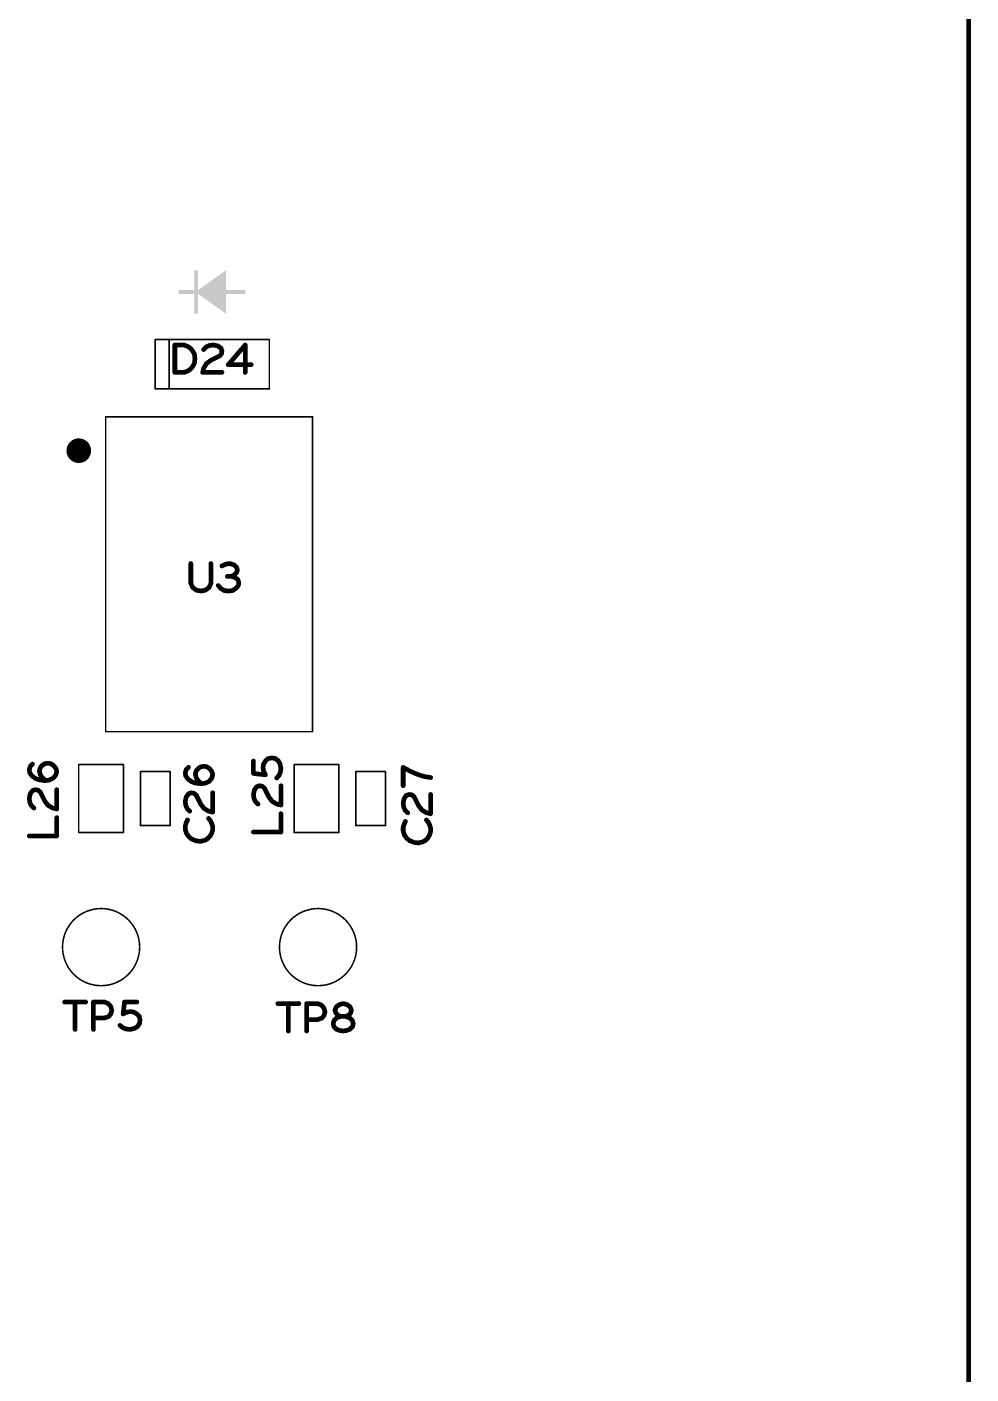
# Model space of a CAD drawing. Extents: x -1.14 to 4.53, y -2.04 to 6.
# Drawn here: x 3.326 to 4.531, y 2.063 to 3.781 of the extents above; entities that cross this region are included whole.
import ezdxf

# ---------------------------------------------------------------- set-up
doc = ezdxf.new("R2010")
doc.units = 0
doc.layers.get('0').update_dxf_attribs({"linetype": 'CONTINUOUS'})
doc.layers.add('ASPR', color=6, linetype='CONTINUOUS')
doc.layers.add('ASSE', color=1, linetype='CONTINUOUS')

# ---------------------------------------------------------------- blocks, each defined once
blk = doc.blocks.new('ROUND_64')
at = {"const_width": 0.000984}
blk.add_lwpolyline([(-0.0005, 0, 1), (0.0005, 0, 1)], format="xyb", close=True, dxfattribs=at)
blk = doc.blocks.new('ROUND_1')
at = {"const_width": 0.003}
blk.add_lwpolyline([(-0.0015, 0, 1), (0.0015, 0, 1)], format="xyb", close=True, dxfattribs=at)

msp = doc.modelspace()

# ---------------------------------------------------------------- linework, layer by layer
at = {"layer": 'ASPR', "const_width": 0.006}
msp.add_lwpolyline([(4.5276, -0.3642), (4.5276, 5.9941)], dxfattribs=at)
at = {"layer": 'ASSE'}
for points, const_width in [([(4.5276, 5.9941), (4.5276, -0.3642)], 0.006), ([(3.4898, 3.3825), (3.6354, 3.3825)], 0.00197), ([(3.4898, 3.3195), (3.4898, 3.3825)], 0.00197), ([(3.5075, 3.3825), (3.5075, 3.3195)], 0.00197), ([(3.5148, 3.3405), (3.5148, 3.3755)], 0.006), ([(3.5148, 3.3755), (3.5264, 3.3755)], 0.006), ([(3.5264, 3.3755), (3.5311, 3.3737)], 0.006), ([(3.5311, 3.3737), (3.5346, 3.3714)], 0.006), ([(3.5346, 3.3714), (3.5375, 3.3679)], 0.006), ([(3.5375, 3.3679), (3.5398, 3.3638)], 0.006), ([(3.5515, 3.3697), (3.555, 3.3732)], 0.006), ([(3.555, 3.3732), (3.5591, 3.3749)], 0.006), ([(3.5591, 3.3749), (3.5638, 3.3755)], 0.006), ([(3.5638, 3.3755), (3.5696, 3.3743)], 0.006), ([(3.5696, 3.3743), (3.5737, 3.3714)], 0.006), ([(3.5737, 3.3714), (3.5748, 3.3679)], 0.006), ([(3.5748, 3.3679), (3.5743, 3.3644)], 0.006), ([(3.6046, 3.3755), (3.583, 3.3504)], 0.006), ([(3.6046, 3.3405), (3.6046, 3.3755)], 0.006), ([(3.6354, 3.3825), (3.6354, 3.3195)], 0.00197), ([(3.5375, 3.3481), (3.5346, 3.3446)], 0.006), ([(3.5398, 3.3522), (3.5375, 3.3481)], 0.006), ([(3.5398, 3.3638), (3.5404, 3.358)], 0.006), ([(3.5404, 3.358), (3.5398, 3.3522)], 0.006), ([(3.555, 3.3516), (3.5515, 3.3457)], 0.006), ([(3.5603, 3.3557), (3.555, 3.3516)], 0.006), ([(3.5719, 3.3615), (3.5603, 3.3557)], 0.006), ([(3.5743, 3.3644), (3.5719, 3.3615)], 0.006), ([(3.583, 3.3504), (3.6122, 3.3504)], 0.006), ([(3.5264, 3.3405), (3.5148, 3.3405)], 0.006), ([(3.5311, 3.3422), (3.5264, 3.3405)], 0.006), ([(3.5346, 3.3446), (3.5311, 3.3422)], 0.006), ([(3.5515, 3.3457), (3.5503, 3.3405)], 0.006), ([(3.5503, 3.3405), (3.5748, 3.3405)], 0.006), ([(3.6354, 3.3195), (3.4898, 3.3195)], 0.00197), ([(3.4266, 2.8823), (3.4266, 3.2839)], 0.00197), ([(3.4266, 3.2839), (3.6904, 3.2839)], 0.00197), ([(3.6904, 3.2839), (3.6904, 2.8823)], 0.00197), ([(3.5352, 3.0967), (3.5352, 3.0716)], 0.006), ([(3.5608, 3.0716), (3.5608, 3.0967)], 0.006), ([(3.5801, 3.0961), (3.5748, 3.0937)], 0.006), ([(3.5853, 3.0967), (3.5801, 3.0961)], 0.006), ([(3.5906, 3.0949), (3.5853, 3.0967)], 0.006), ([(3.5935, 3.092), (3.5906, 3.0949)], 0.006), ([(3.5947, 3.0885), (3.5935, 3.092)], 0.006), ([(3.5871, 3.0803), (3.5818, 3.0803)], 0.006), ([(3.5871, 3.0803), (3.5906, 3.0821)], 0.006), ([(3.5912, 3.0792), (3.5871, 3.0803)], 0.006), ([(3.5906, 3.0821), (3.5935, 3.085)], 0.006), ([(3.5952, 3.0762), (3.5912, 3.0792)], 0.006), ([(3.5935, 3.085), (3.5947, 3.0885)], 0.006), ([(3.5964, 3.0722), (3.5952, 3.0762)], 0.006), ([(3.5352, 3.0716), (3.5375, 3.0663)], 0.006), ([(3.5375, 3.0663), (3.5422, 3.0628)], 0.006), ([(3.5422, 3.0628), (3.548, 3.0617)], 0.006), ([(3.548, 3.0617), (3.5538, 3.0628)], 0.006), ([(3.5538, 3.0628), (3.5585, 3.0663)], 0.006), ([(3.5585, 3.0663), (3.5608, 3.0716)], 0.006), ([(3.5702, 3.0687), (3.5737, 3.0646)], 0.006), ([(3.5737, 3.0646), (3.5783, 3.0622)], 0.006), ([(3.5783, 3.0622), (3.5836, 3.0617)], 0.006), ([(3.5836, 3.0617), (3.5882, 3.0622)], 0.006), ([(3.5882, 3.0622), (3.5929, 3.0652)], 0.006), ([(3.5929, 3.0652), (3.5958, 3.0687)], 0.006), ([(3.5958, 3.0687), (3.5964, 3.0722)], 0.006), ([(3.6904, 2.8823), (3.4266, 2.8823)], 0.00197), ([(3.3291, 2.8339), (3.3303, 2.838)], 0.006), ([(3.3297, 2.8298), (3.3291, 2.8339)], 0.006), ([(3.3303, 2.838), (3.3332, 2.8409)], 0.006), ([(3.3419, 2.8322), (3.3431, 2.8363)], 0.006), ([(3.3431, 2.8275), (3.3419, 2.8322)], 0.006), ([(3.3431, 2.8363), (3.3454, 2.8392)], 0.006), ([(3.3454, 2.8392), (3.3489, 2.8415)], 0.006), ([(3.3489, 2.8415), (3.353, 2.8421)], 0.006), ([(3.353, 2.8421), (3.3565, 2.8415)], 0.006), ([(3.3565, 2.8415), (3.36, 2.8392)], 0.006), ([(3.36, 2.8392), (3.3629, 2.8357)], 0.006), ([(3.3629, 2.8357), (3.3641, 2.8316)], 0.006), ([(3.3921, 2.8403), (3.3921, 2.7537)], 0.00197), ([(3.4492, 2.8403), (3.3921, 2.8403)], 0.00197), ([(3.4492, 2.7537), (3.4492, 2.8403)], 0.00197), ([(3.5281, 2.8299), (3.5293, 2.834)], 0.006), ([(3.5293, 2.834), (3.5322, 2.8369)], 0.006), ([(3.5409, 2.8282), (3.5421, 2.8323)], 0.006), ([(3.5421, 2.8323), (3.5444, 2.8352)], 0.006), ([(3.5444, 2.8352), (3.5479, 2.8375)], 0.006), ([(3.5479, 2.8375), (3.552, 2.8381)], 0.006), ([(3.552, 2.8381), (3.5555, 2.8375)], 0.006), ([(3.5555, 2.8375), (3.559, 2.8352)], 0.006), ([(3.559, 2.8352), (3.5619, 2.8317)], 0.006), ([(3.6151, 2.829), (3.6151, 2.8448)], 0.006), ([(3.6279, 2.8407), (3.6273, 2.8366)], 0.006), ([(3.6273, 2.8366), (3.6279, 2.8325)], 0.006), ([(3.6303, 2.8448), (3.6279, 2.8407)], 0.006), ([(3.6279, 2.8325), (3.6303, 2.8273)], 0.006), ([(3.6332, 2.8477), (3.6303, 2.8448)], 0.006), ([(3.6378, 2.8488), (3.6332, 2.8477)], 0.006), ([(3.6425, 2.8483), (3.6378, 2.8488)], 0.006), ([(3.6466, 2.8453), (3.6425, 2.8483)], 0.006), ([(3.6489, 2.8413), (3.6466, 2.8453)], 0.006), ([(3.6501, 2.836), (3.6489, 2.8413)], 0.006), ([(3.6495, 2.8308), (3.6501, 2.836)], 0.006), ([(3.667, 2.8403), (3.667, 2.7537)], 0.00197), ([(3.724, 2.8403), (3.667, 2.8403)], 0.00197), ([(3.724, 2.7537), (3.724, 2.8403)], 0.00197), ([(3.8148, 2.832), (3.8061, 2.8367)], 0.006), ([(3.8061, 2.8367), (3.8061, 2.8133)], 0.006), ([(3.3326, 2.8258), (3.3297, 2.8298)], 0.006), ([(3.3367, 2.8228), (3.3326, 2.8258)], 0.006), ([(3.3408, 2.8211), (3.3367, 2.8228)], 0.006), ([(3.3483, 2.8199), (3.3408, 2.8211)], 0.006), ([(3.3454, 2.824), (3.3431, 2.8275)], 0.006), ([(3.3495, 2.8199), (3.3454, 2.824)], 0.006), ([(3.3542, 2.8205), (3.3483, 2.8199)], 0.006), ([(3.3594, 2.8228), (3.3542, 2.8205)], 0.006), ([(3.3629, 2.8269), (3.3594, 2.8228)], 0.006), ([(3.3641, 2.8316), (3.3629, 2.8269)], 0.006), ([(3.5087, 2.8314), (3.4709, 2.8314)], 0.00197), ([(3.4709, 2.8314), (3.4709, 2.7625)], 0.00197), ([(3.5087, 2.7625), (3.5087, 2.8314)], 0.00197), ([(3.5287, 2.8258), (3.5281, 2.8299)], 0.006), ([(3.5316, 2.8218), (3.5287, 2.8258)], 0.006), ([(3.5357, 2.8188), (3.5316, 2.8218)], 0.006), ([(3.5398, 2.8171), (3.5357, 2.8188)], 0.006), ([(3.5473, 2.8159), (3.5398, 2.8171)], 0.006), ([(3.5421, 2.8235), (3.5409, 2.8282)], 0.006), ([(3.5444, 2.82), (3.5421, 2.8235)], 0.006), ([(3.5485, 2.8159), (3.5444, 2.82)], 0.006), ([(3.5532, 2.8165), (3.5473, 2.8159)], 0.006), ([(3.5584, 2.8188), (3.5532, 2.8165)], 0.006), ([(3.5619, 2.8229), (3.5584, 2.8188)], 0.006), ([(3.5619, 2.8317), (3.5631, 2.8276)], 0.006), ([(3.5631, 2.8276), (3.5619, 2.8229)], 0.006), ([(3.6303, 2.8273), (3.6151, 2.829)], 0.006), ([(3.6448, 2.8232), (3.6478, 2.8267)], 0.006), ([(3.6478, 2.8267), (3.6495, 2.8308)], 0.006), ([(3.7835, 2.8314), (3.7457, 2.8314)], 0.00197), ([(3.7457, 2.8314), (3.7457, 2.7625)], 0.00197), ([(3.7835, 2.7625), (3.7835, 2.8314)], 0.00197), ([(3.8213, 2.8291), (3.8148, 2.832)], 0.006), ([(3.8271, 2.8268), (3.8213, 2.8291)], 0.006), ([(3.8335, 2.825), (3.8271, 2.8268)], 0.006), ([(3.8411, 2.8238), (3.8335, 2.825)], 0.006), ([(3.3291, 2.7972), (3.3303, 2.803)], 0.006), ([(3.3303, 2.803), (3.3332, 2.8071)], 0.006), ([(3.3332, 2.8071), (3.3367, 2.8083)], 0.006), ([(3.3367, 2.8083), (3.3402, 2.8077)], 0.006), ([(3.3402, 2.8077), (3.3431, 2.8053)], 0.006), ([(3.3431, 2.8053), (3.3489, 2.7937)], 0.006), ([(3.3641, 2.7837), (3.3641, 2.8083)], 0.006), ([(3.5281, 2.7932), (3.5293, 2.799)], 0.006), ([(3.5293, 2.799), (3.5322, 2.8031)], 0.006), ([(3.5322, 2.8031), (3.5357, 2.8043)], 0.006), ([(3.5357, 2.8043), (3.5392, 2.8037)], 0.006), ([(3.5392, 2.8037), (3.5421, 2.8013)], 0.006), ([(3.5421, 2.8013), (3.5479, 2.7897)], 0.006), ([(3.5631, 2.7797), (3.5631, 2.8043)], 0.006), ([(3.6151, 2.8022), (3.6163, 2.808)], 0.006), ([(3.6157, 2.7975), (3.6151, 2.8022)], 0.006), ([(3.6163, 2.808), (3.6192, 2.8121)], 0.006), ([(3.6192, 2.8121), (3.6227, 2.8133)], 0.006), ([(3.6227, 2.8133), (3.6262, 2.8127)], 0.006), ([(3.6262, 2.8127), (3.6291, 2.8103)], 0.006), ([(3.6291, 2.8103), (3.6349, 2.7987)], 0.006), ([(3.6349, 2.7987), (3.639, 2.7934)], 0.006), ([(3.6501, 2.7887), (3.6501, 2.8133)], 0.006), ([(3.8073, 2.797), (3.8102, 2.8011)], 0.006), ([(3.8102, 2.8011), (3.8137, 2.8022)], 0.006), ([(3.8137, 2.8022), (3.8172, 2.8017)], 0.006), ([(3.8172, 2.8017), (3.8201, 2.7993)], 0.006), ([(3.8201, 2.7993), (3.8259, 2.7877)], 0.006), ([(3.8411, 2.7777), (3.8411, 2.8022)], 0.006), ([(3.3297, 2.7925), (3.3291, 2.7972)], 0.006), ([(3.3314, 2.7884), (3.3297, 2.7925)], 0.006), ([(3.3349, 2.7849), (3.3314, 2.7884)], 0.006), ([(3.3489, 2.7937), (3.353, 2.7884)], 0.006), ([(3.353, 2.7884), (3.3588, 2.7849)], 0.006), ([(3.3588, 2.7849), (3.3641, 2.7837)], 0.006), ([(3.5287, 2.7885), (3.5281, 2.7932)], 0.006), ([(3.5304, 2.7844), (3.5287, 2.7885)], 0.006), ([(3.5339, 2.7809), (3.5304, 2.7844)], 0.006), ([(3.5479, 2.7897), (3.552, 2.7844)], 0.006), ([(3.552, 2.7844), (3.5578, 2.7809)], 0.006), ([(3.5578, 2.7809), (3.5631, 2.7797)], 0.006), ([(3.6174, 2.7934), (3.6157, 2.7975)], 0.006), ([(3.6209, 2.7899), (3.6174, 2.7934)], 0.006), ([(3.639, 2.7934), (3.6448, 2.7899)], 0.006), ([(3.6448, 2.7899), (3.6501, 2.7887)], 0.006), ([(3.8061, 2.7912), (3.8073, 2.797)], 0.006), ([(3.8067, 2.7865), (3.8061, 2.7912)], 0.006), ([(3.8084, 2.7824), (3.8067, 2.7865)], 0.006), ([(3.8119, 2.7789), (3.8084, 2.7824)], 0.006), ([(3.8259, 2.7877), (3.83, 2.7824)], 0.006), ([(3.83, 2.7824), (3.8358, 2.7789)], 0.006), ([(3.3641, 2.7493), (3.3641, 2.7727)], 0.006), ([(3.5293, 2.7663), (3.5281, 2.7622)], 0.006), ([(3.531, 2.7698), (3.5293, 2.7663)], 0.006), ([(3.5602, 2.7687), (3.5578, 2.7716)], 0.006), ([(3.5619, 2.7652), (3.5602, 2.7687)], 0.006), ([(3.5631, 2.7611), (3.5619, 2.7652)], 0.006), ([(3.6501, 2.7543), (3.6501, 2.7777)], 0.006), ([(3.8073, 2.7643), (3.8061, 2.7602)], 0.006), ([(3.809, 2.7678), (3.8073, 2.7643)], 0.006), ([(3.8358, 2.7789), (3.8411, 2.7777)], 0.006), ([(3.8382, 2.7667), (3.8358, 2.7696)], 0.006), ([(3.8399, 2.7632), (3.8382, 2.7667)], 0.006), ([(3.3291, 2.7493), (3.3641, 2.7493)], 0.006), ([(3.3921, 2.7537), (3.4492, 2.7537)], 0.00197), ([(3.4709, 2.7625), (3.5087, 2.7625)], 0.00197), ([(3.5281, 2.7622), (3.5281, 2.7576)], 0.006), ([(3.5281, 2.7576), (3.5298, 2.7523)], 0.006), ([(3.5298, 2.7523), (3.5328, 2.7482)], 0.006), ([(3.5328, 2.7482), (3.5363, 2.7453)], 0.006), ([(3.5561, 2.7453), (3.5596, 2.7488)], 0.006), ([(3.5596, 2.7488), (3.5619, 2.7529)], 0.006), ([(3.5619, 2.7529), (3.5631, 2.757)], 0.006), ([(3.5631, 2.757), (3.5631, 2.7611)], 0.006), ([(3.6151, 2.7543), (3.6501, 2.7543)], 0.006), ([(3.667, 2.7537), (3.724, 2.7537)], 0.00197), ([(3.7457, 2.7625), (3.7835, 2.7625)], 0.00197), ([(3.8061, 2.7602), (3.8061, 2.7556)], 0.006), ([(3.8061, 2.7556), (3.8078, 2.7503)], 0.006), ([(3.8078, 2.7503), (3.8108, 2.7462)], 0.006), ([(3.8108, 2.7462), (3.8143, 2.7433)], 0.006), ([(3.8341, 2.7433), (3.8376, 2.7468)], 0.006), ([(3.8376, 2.7468), (3.8399, 2.7509)], 0.006), ([(3.8411, 2.7591), (3.8399, 2.7632)], 0.006), ([(3.8399, 2.7509), (3.8411, 2.755)], 0.006), ([(3.8411, 2.755), (3.8411, 2.7591)], 0.006), ([(3.5363, 2.7453), (3.5421, 2.743)], 0.006), ([(3.5421, 2.743), (3.5473, 2.7424)], 0.006), ([(3.5473, 2.7424), (3.5526, 2.7436)], 0.006), ([(3.5526, 2.7436), (3.5561, 2.7453)], 0.006), ([(3.8143, 2.7433), (3.8201, 2.741)], 0.006), ([(3.8201, 2.741), (3.8253, 2.7404)], 0.006), ([(3.8253, 2.7404), (3.8306, 2.7416)], 0.006), ([(3.8306, 2.7416), (3.8341, 2.7433)], 0.006), ([(3.3742, 2.5375), (3.401, 2.5375)], 0.006), ([(3.3876, 2.5375), (3.3876, 2.5025)], 0.006), ([(3.4109, 2.5025), (3.4109, 2.5375)], 0.006), ([(3.4109, 2.5375), (3.4249, 2.5375)], 0.006), ([(3.4249, 2.5375), (3.4296, 2.5357)], 0.006), ([(3.4296, 2.5357), (3.4331, 2.5317)], 0.006), ([(3.4331, 2.5317), (3.4343, 2.527)], 0.006), ([(3.4343, 2.527), (3.4331, 2.5223)], 0.006), ([(3.4488, 2.5223), (3.4506, 2.5375)], 0.006), ([(3.4541, 2.5247), (3.4488, 2.5223)], 0.006), ([(3.4506, 2.5375), (3.4663, 2.5375)], 0.006), ([(3.4582, 2.5252), (3.4541, 2.5247)], 0.006), ([(3.4623, 2.5247), (3.4582, 2.5252)], 0.006), ([(3.4663, 2.5223), (3.4623, 2.5247)], 0.006), ([(3.6462, 2.5355), (3.673, 2.5355)], 0.006), ([(3.6596, 2.5355), (3.6596, 2.5005)], 0.006), ([(3.6829, 2.5005), (3.6829, 2.5355)], 0.006), ([(3.6829, 2.5355), (3.6969, 2.5355)], 0.006), ([(3.6969, 2.5355), (3.7016, 2.5337)], 0.006), ([(3.7016, 2.5337), (3.7051, 2.5297)], 0.006), ([(3.7051, 2.5297), (3.7063, 2.525)], 0.006), ([(3.7063, 2.525), (3.7051, 2.5203)], 0.006), ([(3.7191, 2.5273), (3.7208, 2.5314)], 0.006), ([(3.7203, 2.5232), (3.7191, 2.5273)], 0.006), ([(3.7232, 2.5203), (3.7203, 2.5232)], 0.006), ([(3.7208, 2.5314), (3.7249, 2.5343)], 0.006), ([(3.7249, 2.5343), (3.7296, 2.5355)], 0.006), ([(3.7296, 2.5355), (3.7343, 2.5343)], 0.006), ([(3.7343, 2.5343), (3.7383, 2.5314)], 0.006), ([(3.7389, 2.5232), (3.736, 2.5203)], 0.006), ([(3.7383, 2.5314), (3.7401, 2.5273)], 0.006), ([(3.7401, 2.5273), (3.7389, 2.5232)], 0.006), ([(3.4249, 2.5171), (3.4109, 2.5171)], 0.006), ([(3.4302, 2.5188), (3.4249, 2.5171)], 0.006), ([(3.4331, 2.5223), (3.4302, 2.5188)], 0.006), ([(3.4448, 2.5077), (3.4483, 2.5048)], 0.006), ([(3.4628, 2.5037), (3.4669, 2.506)], 0.006), ([(3.4693, 2.5194), (3.4663, 2.5223)], 0.006), ([(3.4669, 2.506), (3.4698, 2.5101)], 0.006), ([(3.4704, 2.5147), (3.4693, 2.5194)], 0.006), ([(3.4698, 2.5101), (3.4704, 2.5147)], 0.006), ([(3.6969, 2.5151), (3.6829, 2.5151)], 0.006), ([(3.7022, 2.5168), (3.6969, 2.5151)], 0.006), ([(3.7051, 2.5203), (3.7022, 2.5168)], 0.006), ([(3.7179, 2.5139), (3.7168, 2.5098)], 0.006), ([(3.7168, 2.5098), (3.7179, 2.5057)], 0.006), ([(3.7214, 2.5174), (3.7179, 2.5139)], 0.006), ([(3.7179, 2.5057), (3.7208, 2.5028)], 0.006), ([(3.7267, 2.5192), (3.7214, 2.5174)], 0.006), ([(3.7267, 2.5192), (3.7232, 2.5203)], 0.006), ([(3.7325, 2.5192), (3.7267, 2.5192)], 0.006), ([(3.7325, 2.5192), (3.7267, 2.5192)], 0.006), ([(3.736, 2.5203), (3.7325, 2.5192)], 0.006), ([(3.7378, 2.5174), (3.7325, 2.5192)], 0.006), ([(3.7413, 2.5139), (3.7378, 2.5174)], 0.006), ([(3.7383, 2.5028), (3.7413, 2.5057)], 0.006), ([(3.7424, 2.5098), (3.7413, 2.5139)], 0.006), ([(3.7413, 2.5057), (3.7424, 2.5098)], 0.006), ([(3.4483, 2.5048), (3.4523, 2.5031)], 0.006), ([(3.4523, 2.5031), (3.4576, 2.5025)], 0.006), ([(3.4576, 2.5025), (3.4628, 2.5037)], 0.006), ([(3.7208, 2.5028), (3.7255, 2.5011)], 0.006), ([(3.7255, 2.5011), (3.7296, 2.5005)], 0.006), ([(3.7296, 2.5005), (3.7337, 2.5011)], 0.006), ([(3.7337, 2.5011), (3.7383, 2.5028)], 0.006)]:
    msp.add_lwpolyline(points, dxfattribs=dict(at, const_width=const_width))
for points, const_width in [([(3.3844, 3.2407, 1), (3.4001, 3.2407, 1)], 0.0157), ([(3.3715, 2.6075, 1), (3.4699, 2.6075, 1)], 0.00197), ([(3.6483, 2.6075, 1), (3.7467, 2.6075, 1)], 0.00197)]:
    msp.add_lwpolyline(points, format="xyb", close=True, dxfattribs=dict(at, const_width=const_width))
for points in [[(3.5395, 3.4456), (3.5395, 3.4706), (3.5445, 3.4456), (3.5445, 3.4706)], [(3.5445, 3.4456), (3.5799, 3.4706), (3.5799, 3.4456), (3.5799, 3.4706)], [(3.5195, 3.4406), (3.5195, 3.4456), (3.6049, 3.4406), (3.6049, 3.4456)], [(3.5395, 3.4156), (3.5395, 3.4406), (3.5445, 3.4156), (3.5445, 3.4406)], [(3.5799, 3.4156), (3.5445, 3.4406), (3.5799, 3.4156), (3.5799, 3.4406)]]:
    msp.add_solid(points, dxfattribs=at)

# ---------------------------------------------------------------- block references
for name, p in [('ROUND_64', (3.4898, 3.3825)), ('ROUND_64', (3.4898, 3.3825)), ('ROUND_64', (3.5075, 3.3825)), ('ROUND_1', (3.5148, 3.3755)), ('ROUND_1', (3.5148, 3.3755)), ('ROUND_1', (3.5264, 3.3755)), ('ROUND_1', (3.5264, 3.3755)), ('ROUND_1', (3.5311, 3.3737)), ('ROUND_1', (3.5311, 3.3737)), ('ROUND_1', (3.5346, 3.3714)), ('ROUND_1', (3.5346, 3.3714)), ('ROUND_1', (3.5375, 3.3679)), ('ROUND_1', (3.5375, 3.3679)), ('ROUND_1', (3.5515, 3.3697)), ('ROUND_1', (3.555, 3.3732)), ('ROUND_1', (3.555, 3.3732)), ('ROUND_1', (3.5591, 3.3749)), ('ROUND_1', (3.5591, 3.3749)), ('ROUND_1', (3.5638, 3.3755)), ('ROUND_1', (3.5638, 3.3755)), ('ROUND_1', (3.5696, 3.3743)), ('ROUND_1', (3.5696, 3.3743)), ('ROUND_1', (3.5737, 3.3714)), ('ROUND_1', (3.5737, 3.3714)), ('ROUND_1', (3.5748, 3.3679)), ('ROUND_1', (3.5748, 3.3679)), ('ROUND_1', (3.6046, 3.3755)), ('ROUND_1', (3.6046, 3.3755)), ('ROUND_64', (3.6354, 3.3825)), ('ROUND_64', (3.6354, 3.3825)), ('ROUND_1', (3.5375, 3.3481)), ('ROUND_1', (3.5375, 3.3481)), ('ROUND_1', (3.5398, 3.3638)), ('ROUND_1', (3.5398, 3.3638)), ('ROUND_1', (3.5398, 3.3522)), ('ROUND_1', (3.5398, 3.3522)), ('ROUND_1', (3.5404, 3.358)), ('ROUND_1', (3.5404, 3.358)), ('ROUND_1', (3.555, 3.3516)), ('ROUND_1', (3.555, 3.3516)), ('ROUND_1', (3.5603, 3.3557)), ('ROUND_1', (3.5603, 3.3557)), ('ROUND_1', (3.5719, 3.3615)), ('ROUND_1', (3.5719, 3.3615)), ('ROUND_1', (3.5743, 3.3644)), ('ROUND_1', (3.5743, 3.3644)), ('ROUND_1', (3.583, 3.3504)), ('ROUND_1', (3.583, 3.3504)), ('ROUND_1', (3.6122, 3.3504)), ('ROUND_1', (3.5148, 3.3405)), ('ROUND_1', (3.5148, 3.3405)), ('ROUND_1', (3.5264, 3.3405)), ('ROUND_1', (3.5264, 3.3405)), ('ROUND_1', (3.5311, 3.3422)), ('ROUND_1', (3.5311, 3.3422)), ('ROUND_1', (3.5346, 3.3446)), ('ROUND_1', (3.5346, 3.3446)), ('ROUND_1', (3.5503, 3.3405)), ('ROUND_1', (3.5503, 3.3405)), ('ROUND_1', (3.5515, 3.3457)), ('ROUND_1', (3.5515, 3.3457)), ('ROUND_1', (3.5748, 3.3405)), ('ROUND_1', (3.6046, 3.3405)), ('ROUND_64', (3.4898, 3.3195)), ('ROUND_64', (3.4898, 3.3195)), ('ROUND_64', (3.5075, 3.3195)), ('ROUND_64', (3.6354, 3.3195)), ('ROUND_64', (3.6354, 3.3195)), ('ROUND_64', (3.4266, 3.2839)), ('ROUND_64', (3.4266, 3.2839)), ('ROUND_64', (3.6904, 3.2839)), ('ROUND_64', (3.6904, 3.2839)), ('ROUND_1', (3.5352, 3.0967)), ('ROUND_1', (3.5608, 3.0967)), ('ROUND_1', (3.5748, 3.0937)), ('ROUND_1', (3.5801, 3.0961)), ('ROUND_1', (3.5801, 3.0961)), ('ROUND_1', (3.5853, 3.0967)), ('ROUND_1', (3.5853, 3.0967)), ('ROUND_1', (3.5906, 3.0949)), ('ROUND_1', (3.5906, 3.0949)), ('ROUND_1', (3.5935, 3.092)), ('ROUND_1', (3.5935, 3.092)), ('ROUND_1', (3.5818, 3.0803)), ('ROUND_1', (3.5871, 3.0803)), ('ROUND_1', (3.5871, 3.0803)), ('ROUND_1', (3.5871, 3.0803)), ('ROUND_1', (3.5906, 3.0821)), ('ROUND_1', (3.5906, 3.0821)), ('ROUND_1', (3.5912, 3.0792)), ('ROUND_1', (3.5912, 3.0792)), ('ROUND_1', (3.5935, 3.085)), ('ROUND_1', (3.5935, 3.085)), ('ROUND_1', (3.5947, 3.0885)), ('ROUND_1', (3.5947, 3.0885)), ('ROUND_1', (3.5952, 3.0762)), ('ROUND_1', (3.5952, 3.0762)), ('ROUND_1', (3.5352, 3.0716)), ('ROUND_1', (3.5352, 3.0716)), ('ROUND_1', (3.5375, 3.0663)), ('ROUND_1', (3.5375, 3.0663)), ('ROUND_1', (3.5422, 3.0628)), ('ROUND_1', (3.5422, 3.0628)), ('ROUND_1', (3.548, 3.0617)), ('ROUND_1', (3.548, 3.0617)), ('ROUND_1', (3.5538, 3.0628)), ('ROUND_1', (3.5538, 3.0628)), ('ROUND_1', (3.5585, 3.0663)), ('ROUND_1', (3.5585, 3.0663)), ('ROUND_1', (3.5608, 3.0716)), ('ROUND_1', (3.5608, 3.0716)), ('ROUND_1', (3.5702, 3.0687)), ('ROUND_1', (3.5737, 3.0646)), ('ROUND_1', (3.5737, 3.0646)), ('ROUND_1', (3.5783, 3.0622)), ('ROUND_1', (3.5783, 3.0622)), ('ROUND_1', (3.5836, 3.0617)), ('ROUND_1', (3.5836, 3.0617)), ('ROUND_1', (3.5882, 3.0622)), ('ROUND_1', (3.5882, 3.0622)), ('ROUND_1', (3.5929, 3.0652)), ('ROUND_1', (3.5929, 3.0652)), ('ROUND_1', (3.5958, 3.0687)), ('ROUND_1', (3.5958, 3.0687)), ('ROUND_1', (3.5964, 3.0722)), ('ROUND_1', (3.5964, 3.0722)), ('ROUND_64', (3.4266, 2.8823)), ('ROUND_64', (3.4266, 2.8823)), ('ROUND_64', (3.6904, 2.8823)), ('ROUND_64', (3.6904, 2.8823)), ('ROUND_1', (3.3291, 2.8339)), ('ROUND_1', (3.3291, 2.8339)), ('ROUND_1', (3.3303, 2.838)), ('ROUND_1', (3.3303, 2.838)), ('ROUND_1', (3.3332, 2.8409)), ('ROUND_1', (3.3419, 2.8322)), ('ROUND_1', (3.3419, 2.8322)), ('ROUND_1', (3.3431, 2.8363)), ('ROUND_1', (3.3431, 2.8363)), ('ROUND_1', (3.3454, 2.8392)), ('ROUND_1', (3.3454, 2.8392)), ('ROUND_1', (3.3489, 2.8415)), ('ROUND_1', (3.3489, 2.8415)), ('ROUND_1', (3.353, 2.8421)), ('ROUND_1', (3.353, 2.8421)), ('ROUND_1', (3.3565, 2.8415)), ('ROUND_1', (3.3565, 2.8415)), ('ROUND_1', (3.36, 2.8392)), ('ROUND_1', (3.36, 2.8392)), ('ROUND_1', (3.3629, 2.8357)), ('ROUND_1', (3.3629, 2.8357)), ('ROUND_64', (3.3921, 2.8403)), ('ROUND_64', (3.3921, 2.8403)), ('ROUND_64', (3.4492, 2.8403)), ('ROUND_64', (3.4492, 2.8403)), ('ROUND_1', (3.5293, 2.834)), ('ROUND_1', (3.5293, 2.834)), ('ROUND_1', (3.5322, 2.8369)), ('ROUND_1', (3.5421, 2.8323)), ('ROUND_1', (3.5421, 2.8323)), ('ROUND_1', (3.5444, 2.8352)), ('ROUND_1', (3.5444, 2.8352)), ('ROUND_1', (3.5479, 2.8375)), ('ROUND_1', (3.5479, 2.8375)), ('ROUND_1', (3.552, 2.8381)), ('ROUND_1', (3.552, 2.8381)), ('ROUND_1', (3.5555, 2.8375)), ('ROUND_1', (3.5555, 2.8375)), ('ROUND_1', (3.559, 2.8352)), ('ROUND_1', (3.559, 2.8352)), ('ROUND_1', (3.6151, 2.8448)), ('ROUND_1', (3.6273, 2.8366)), ('ROUND_1', (3.6273, 2.8366)), ('ROUND_1', (3.6279, 2.8407)), ('ROUND_1', (3.6279, 2.8407)), ('ROUND_1', (3.6279, 2.8325)), ('ROUND_1', (3.6279, 2.8325)), ('ROUND_1', (3.6303, 2.8448)), ('ROUND_1', (3.6303, 2.8448)), ('ROUND_1', (3.6332, 2.8477)), ('ROUND_1', (3.6332, 2.8477)), ('ROUND_1', (3.6378, 2.8488)), ('ROUND_1', (3.6378, 2.8488)), ('ROUND_1', (3.6425, 2.8483)), ('ROUND_1', (3.6425, 2.8483)), ('ROUND_1', (3.6466, 2.8453)), ('ROUND_1', (3.6466, 2.8453)), ('ROUND_1', (3.6489, 2.8413)), ('ROUND_1', (3.6489, 2.8413)), ('ROUND_1', (3.6501, 2.836)), ('ROUND_1', (3.6501, 2.836)), ('ROUND_64', (3.667, 2.8403)), ('ROUND_64', (3.667, 2.8403)), ('ROUND_64', (3.724, 2.8403)), ('ROUND_64', (3.724, 2.8403)), ('ROUND_1', (3.8061, 2.8367)), ('ROUND_1', (3.8061, 2.8367)), ('ROUND_1', (3.3297, 2.8298)), ('ROUND_1', (3.3297, 2.8298)), ('ROUND_1', (3.3326, 2.8258)), ('ROUND_1', (3.3326, 2.8258)), ('ROUND_1', (3.3367, 2.8228)), ('ROUND_1', (3.3367, 2.8228)), ('ROUND_1', (3.3408, 2.8211)), ('ROUND_1', (3.3408, 2.8211)), ('ROUND_1', (3.3431, 2.8275)), ('ROUND_1', (3.3431, 2.8275)), ('ROUND_1', (3.3454, 2.824)), ('ROUND_1', (3.3454, 2.824)), ('ROUND_1', (3.3483, 2.8199)), ('ROUND_1', (3.3483, 2.8199)), ('ROUND_1', (3.3495, 2.8199)), ('ROUND_1', (3.3542, 2.8205)), ('ROUND_1', (3.3542, 2.8205)), ('ROUND_1', (3.3594, 2.8228)), ('ROUND_1', (3.3594, 2.8228)), ('ROUND_1', (3.3629, 2.8269)), ('ROUND_1', (3.3629, 2.8269)), ('ROUND_1', (3.3641, 2.8316)), ('ROUND_1', (3.3641, 2.8316)), ('ROUND_64', (3.4709, 2.8314)), ('ROUND_64', (3.4709, 2.8314)), ('ROUND_64', (3.5087, 2.8314)), ('ROUND_64', (3.5087, 2.8314)), ('ROUND_1', (3.5281, 2.8299)), ('ROUND_1', (3.5281, 2.8299)), ('ROUND_1', (3.5287, 2.8258)), ('ROUND_1', (3.5287, 2.8258)), ('ROUND_1', (3.5316, 2.8218)), ('ROUND_1', (3.5316, 2.8218)), ('ROUND_1', (3.5357, 2.8188)), ('ROUND_1', (3.5357, 2.8188)), ('ROUND_1', (3.5398, 2.8171)), ('ROUND_1', (3.5398, 2.8171)), ('ROUND_1', (3.5409, 2.8282)), ('ROUND_1', (3.5409, 2.8282)), ('ROUND_1', (3.5421, 2.8235)), ('ROUND_1', (3.5421, 2.8235)), ('ROUND_1', (3.5444, 2.82)), ('ROUND_1', (3.5444, 2.82)), ('ROUND_1', (3.5473, 2.8159)), ('ROUND_1', (3.5473, 2.8159)), ('ROUND_1', (3.5485, 2.8159)), ('ROUND_1', (3.5532, 2.8165)), ('ROUND_1', (3.5532, 2.8165)), ('ROUND_1', (3.5584, 2.8188)), ('ROUND_1', (3.5584, 2.8188)), ('ROUND_1', (3.5619, 2.8317)), ('ROUND_1', (3.5619, 2.8317)), ('ROUND_1', (3.5619, 2.8229)), ('ROUND_1', (3.5619, 2.8229)), ('ROUND_1', (3.5631, 2.8276)), ('ROUND_1', (3.5631, 2.8276)), ('ROUND_1', (3.6151, 2.829)), ('ROUND_1', (3.6151, 2.829)), ('ROUND_1', (3.6303, 2.8273)), ('ROUND_1', (3.6303, 2.8273)), ('ROUND_1', (3.6448, 2.8232)), ('ROUND_1', (3.6478, 2.8267)), ('ROUND_1', (3.6478, 2.8267)), ('ROUND_1', (3.6495, 2.8308)), ('ROUND_1', (3.6495, 2.8308)), ('ROUND_64', (3.7457, 2.8314)), ('ROUND_64', (3.7457, 2.8314)), ('ROUND_64', (3.7835, 2.8314)), ('ROUND_64', (3.7835, 2.8314)), ('ROUND_1', (3.8148, 2.832)), ('ROUND_1', (3.8148, 2.832)), ('ROUND_1', (3.8213, 2.8291)), ('ROUND_1', (3.8213, 2.8291)), ('ROUND_1', (3.8271, 2.8268)), ('ROUND_1', (3.8271, 2.8268)), ('ROUND_1', (3.8335, 2.825)), ('ROUND_1', (3.8335, 2.825)), ('ROUND_1', (3.8411, 2.8238)), ('ROUND_1', (3.3303, 2.803)), ('ROUND_1', (3.3303, 2.803)), ('ROUND_1', (3.3332, 2.8071)), ('ROUND_1', (3.3332, 2.8071)), ('ROUND_1', (3.3367, 2.8083)), ('ROUND_1', (3.3367, 2.8083)), ('ROUND_1', (3.3402, 2.8077)), ('ROUND_1', (3.3402, 2.8077)), ('ROUND_1', (3.3431, 2.8053)), ('ROUND_1', (3.3431, 2.8053)), ('ROUND_1', (3.3641, 2.8083)), ('ROUND_1', (3.5293, 2.799)), ('ROUND_1', (3.5293, 2.799)), ('ROUND_1', (3.5322, 2.8031)), ('ROUND_1', (3.5322, 2.8031)), ('ROUND_1', (3.5357, 2.8043)), ('ROUND_1', (3.5357, 2.8043)), ('ROUND_1', (3.5392, 2.8037)), ('ROUND_1', (3.5392, 2.8037)), ('ROUND_1', (3.5421, 2.8013)), ('ROUND_1', (3.5421, 2.8013)), ('ROUND_1', (3.5631, 2.8043)), ('ROUND_1', (3.6151, 2.8022)), ('ROUND_1', (3.6151, 2.8022)), ('ROUND_1', (3.6163, 2.808)), ('ROUND_1', (3.6163, 2.808)), ('ROUND_1', (3.6192, 2.8121)), ('ROUND_1', (3.6192, 2.8121)), ('ROUND_1', (3.6227, 2.8133)), ('ROUND_1', (3.6227, 2.8133)), ('ROUND_1', (3.6262, 2.8127)), ('ROUND_1', (3.6262, 2.8127)), ('ROUND_1', (3.6291, 2.8103)), ('ROUND_1', (3.6291, 2.8103)), ('ROUND_1', (3.6349, 2.7987)), ('ROUND_1', (3.6349, 2.7987)), ('ROUND_1', (3.6501, 2.8133)), ('ROUND_1', (3.8061, 2.8133)), ('ROUND_1', (3.8102, 2.8011)), ('ROUND_1', (3.8102, 2.8011)), ('ROUND_1', (3.8137, 2.8022)), ('ROUND_1', (3.8137, 2.8022)), ('ROUND_1', (3.8172, 2.8017)), ('ROUND_1', (3.8172, 2.8017)), ('ROUND_1', (3.8201, 2.7993)), ('ROUND_1', (3.8201, 2.7993)), ('ROUND_1', (3.8411, 2.8022)), ('ROUND_1', (3.3291, 2.7972)), ('ROUND_1', (3.3291, 2.7972)), ('ROUND_1', (3.3297, 2.7925)), ('ROUND_1', (3.3297, 2.7925)), ('ROUND_1', (3.3314, 2.7884)), ('ROUND_1', (3.3314, 2.7884)), ('ROUND_1', (3.3349, 2.7849)), ('ROUND_1', (3.3489, 2.7937)), ('ROUND_1', (3.3489, 2.7937)), ('ROUND_1', (3.353, 2.7884)), ('ROUND_1', (3.353, 2.7884)), ('ROUND_1', (3.3588, 2.7849)), ('ROUND_1', (3.3588, 2.7849)), ('ROUND_1', (3.3641, 2.7837)), ('ROUND_1', (3.3641, 2.7837)), ('ROUND_1', (3.5281, 2.7932)), ('ROUND_1', (3.5281, 2.7932)), ('ROUND_1', (3.5287, 2.7885)), ('ROUND_1', (3.5287, 2.7885)), ('ROUND_1', (3.5304, 2.7844)), ('ROUND_1', (3.5304, 2.7844)), ('ROUND_1', (3.5339, 2.7809)), ('ROUND_1', (3.5479, 2.7897)), ('ROUND_1', (3.5479, 2.7897)), ('ROUND_1', (3.552, 2.7844)), ('ROUND_1', (3.552, 2.7844)), ('ROUND_1', (3.5578, 2.7809)), ('ROUND_1', (3.5578, 2.7809)), ('ROUND_1', (3.6157, 2.7975)), ('ROUND_1', (3.6157, 2.7975)), ('ROUND_1', (3.6174, 2.7934)), ('ROUND_1', (3.6174, 2.7934)), ('ROUND_1', (3.6209, 2.7899)), ('ROUND_1', (3.639, 2.7934)), ('ROUND_1', (3.639, 2.7934)), ('ROUND_1', (3.6448, 2.7899)), ('ROUND_1', (3.6448, 2.7899)), ('ROUND_1', (3.6501, 2.7887)), ('ROUND_1', (3.6501, 2.7887)), ('ROUND_1', (3.8061, 2.7912)), ('ROUND_1', (3.8061, 2.7912)), ('ROUND_1', (3.8067, 2.7865)), ('ROUND_1', (3.8067, 2.7865)), ('ROUND_1', (3.8073, 2.797)), ('ROUND_1', (3.8073, 2.797)), ('ROUND_1', (3.8084, 2.7824)), ('ROUND_1', (3.8084, 2.7824)), ('ROUND_1', (3.8259, 2.7877)), ('ROUND_1', (3.8259, 2.7877)), ('ROUND_1', (3.83, 2.7824)), ('ROUND_1', (3.83, 2.7824)), ('ROUND_1', (3.3641, 2.7727)), ('ROUND_1', (3.5293, 2.7663)), ('ROUND_1', (3.5293, 2.7663)), ('ROUND_1', (3.531, 2.7698)), ('ROUND_1', (3.5578, 2.7716)), ('ROUND_1', (3.5602, 2.7687)), ('ROUND_1', (3.5602, 2.7687)), ('ROUND_1', (3.5619, 2.7652)), ('ROUND_1', (3.5619, 2.7652)), ('ROUND_1', (3.5631, 2.7797)), ('ROUND_1', (3.5631, 2.7797)), ('ROUND_1', (3.6501, 2.7777)), ('ROUND_1', (3.8073, 2.7643)), ('ROUND_1', (3.8073, 2.7643)), ('ROUND_1', (3.809, 2.7678)), ('ROUND_1', (3.8119, 2.7789)), ('ROUND_1', (3.8358, 2.7789)), ('ROUND_1', (3.8358, 2.7789)), ('ROUND_1', (3.8358, 2.7696)), ('ROUND_1', (3.8382, 2.7667)), ('ROUND_1', (3.8382, 2.7667)), ('ROUND_1', (3.8411, 2.7777)), ('ROUND_1', (3.8411, 2.7777)), ('ROUND_1', (3.3291, 2.7493)), ('ROUND_1', (3.3641, 2.7493)), ('ROUND_1', (3.3641, 2.7493)), ('ROUND_64', (3.3921, 2.7537)), ('ROUND_64', (3.3921, 2.7537)), ('ROUND_64', (3.4492, 2.7537)), ('ROUND_64', (3.4492, 2.7537)), ('ROUND_64', (3.4709, 2.7625)), ('ROUND_64', (3.4709, 2.7625)), ('ROUND_64', (3.5087, 2.7625)), ('ROUND_64', (3.5087, 2.7625)), ('ROUND_1', (3.5281, 2.7622)), ('ROUND_1', (3.5281, 2.7622)), ('ROUND_1', (3.5281, 2.7576)), ('ROUND_1', (3.5281, 2.7576)), ('ROUND_1', (3.5298, 2.7523)), ('ROUND_1', (3.5298, 2.7523)), ('ROUND_1', (3.5328, 2.7482)), ('ROUND_1', (3.5328, 2.7482)), ('ROUND_1', (3.5596, 2.7488)), ('ROUND_1', (3.5596, 2.7488)), ('ROUND_1', (3.5619, 2.7529)), ('ROUND_1', (3.5619, 2.7529)), ('ROUND_1', (3.5631, 2.7611)), ('ROUND_1', (3.5631, 2.7611)), ('ROUND_1', (3.5631, 2.757)), ('ROUND_1', (3.5631, 2.757)), ('ROUND_1', (3.6151, 2.7543)), ('ROUND_1', (3.6501, 2.7543)), ('ROUND_1', (3.6501, 2.7543)), ('ROUND_64', (3.667, 2.7537)), ('ROUND_64', (3.667, 2.7537)), ('ROUND_64', (3.724, 2.7537)), ('ROUND_64', (3.724, 2.7537)), ('ROUND_64', (3.7457, 2.7625)), ('ROUND_64', (3.7457, 2.7625)), ('ROUND_64', (3.7835, 2.7625)), ('ROUND_64', (3.7835, 2.7625)), ('ROUND_1', (3.8061, 2.7602)), ('ROUND_1', (3.8061, 2.7602)), ('ROUND_1', (3.8061, 2.7556)), ('ROUND_1', (3.8061, 2.7556)), ('ROUND_1', (3.8078, 2.7503)), ('ROUND_1', (3.8078, 2.7503)), ('ROUND_1', (3.8108, 2.7462)), ('ROUND_1', (3.8108, 2.7462)), ('ROUND_1', (3.8376, 2.7468)), ('ROUND_1', (3.8376, 2.7468)), ('ROUND_1', (3.8399, 2.7632)), ('ROUND_1', (3.8399, 2.7632)), ('ROUND_1', (3.8399, 2.7509)), ('ROUND_1', (3.8399, 2.7509)), ('ROUND_1', (3.8411, 2.7591)), ('ROUND_1', (3.8411, 2.7591)), ('ROUND_1', (3.8411, 2.755)), ('ROUND_1', (3.8411, 2.755)), ('ROUND_1', (3.5363, 2.7453)), ('ROUND_1', (3.5363, 2.7453)), ('ROUND_1', (3.5421, 2.743)), ('ROUND_1', (3.5421, 2.743)), ('ROUND_1', (3.5473, 2.7424)), ('ROUND_1', (3.5473, 2.7424)), ('ROUND_1', (3.5526, 2.7436)), ('ROUND_1', (3.5526, 2.7436)), ('ROUND_1', (3.5561, 2.7453)), ('ROUND_1', (3.5561, 2.7453)), ('ROUND_1', (3.8143, 2.7433)), ('ROUND_1', (3.8143, 2.7433)), ('ROUND_1', (3.8201, 2.741)), ('ROUND_1', (3.8201, 2.741)), ('ROUND_1', (3.8253, 2.7404)), ('ROUND_1', (3.8253, 2.7404)), ('ROUND_1', (3.8306, 2.7416)), ('ROUND_1', (3.8306, 2.7416)), ('ROUND_1', (3.8341, 2.7433)), ('ROUND_1', (3.8341, 2.7433)), ('ROUND_1', (3.3742, 2.5375)), ('ROUND_1', (3.3876, 2.5375)), ('ROUND_1', (3.401, 2.5375)), ('ROUND_1', (3.4109, 2.5375)), ('ROUND_1', (3.4109, 2.5375)), ('ROUND_1', (3.4249, 2.5375)), ('ROUND_1', (3.4249, 2.5375)), ('ROUND_1', (3.4296, 2.5357)), ('ROUND_1', (3.4296, 2.5357)), ('ROUND_1', (3.4331, 2.5317)), ('ROUND_1', (3.4331, 2.5317)), ('ROUND_1', (3.4343, 2.527)), ('ROUND_1', (3.4343, 2.527)), ('ROUND_1', (3.4506, 2.5375)), ('ROUND_1', (3.4506, 2.5375)), ('ROUND_1', (3.4541, 2.5247)), ('ROUND_1', (3.4541, 2.5247)), ('ROUND_1', (3.4582, 2.5252)), ('ROUND_1', (3.4582, 2.5252)), ('ROUND_1', (3.4623, 2.5247)), ('ROUND_1', (3.4623, 2.5247)), ('ROUND_1', (3.4663, 2.5375)), ('ROUND_1', (3.6462, 2.5355)), ('ROUND_1', (3.6596, 2.5355)), ('ROUND_1', (3.673, 2.5355)), ('ROUND_1', (3.6829, 2.5355)), ('ROUND_1', (3.6829, 2.5355)), ('ROUND_1', (3.6969, 2.5355)), ('ROUND_1', (3.6969, 2.5355)), ('ROUND_1', (3.7016, 2.5337)), ('ROUND_1', (3.7016, 2.5337)), ('ROUND_1', (3.7051, 2.5297)), ('ROUND_1', (3.7051, 2.5297)), ('ROUND_1', (3.7063, 2.525)), ('ROUND_1', (3.7063, 2.525)), ('ROUND_1', (3.7191, 2.5273)), ('ROUND_1', (3.7191, 2.5273)), ('ROUND_1', (3.7203, 2.5232)), ('ROUND_1', (3.7203, 2.5232)), ('ROUND_1', (3.7208, 2.5314)), ('ROUND_1', (3.7208, 2.5314)), ('ROUND_1', (3.7249, 2.5343)), ('ROUND_1', (3.7249, 2.5343)), ('ROUND_1', (3.7296, 2.5355)), ('ROUND_1', (3.7296, 2.5355)), ('ROUND_1', (3.7343, 2.5343)), ('ROUND_1', (3.7343, 2.5343)), ('ROUND_1', (3.7383, 2.5314)), ('ROUND_1', (3.7383, 2.5314)), ('ROUND_1', (3.7389, 2.5232)), ('ROUND_1', (3.7389, 2.5232)), ('ROUND_1', (3.7401, 2.5273)), ('ROUND_1', (3.7401, 2.5273)), ('ROUND_1', (3.4109, 2.5171)), ('ROUND_1', (3.4249, 2.5171)), ('ROUND_1', (3.4249, 2.5171)), ('ROUND_1', (3.4302, 2.5188)), ('ROUND_1', (3.4302, 2.5188)), ('ROUND_1', (3.4331, 2.5223)), ('ROUND_1', (3.4331, 2.5223)), ('ROUND_1', (3.4448, 2.5077)), ('ROUND_1', (3.4488, 2.5223)), ('ROUND_1', (3.4488, 2.5223)), ('ROUND_1', (3.4663, 2.5223)), ('ROUND_1', (3.4663, 2.5223)), ('ROUND_1', (3.4669, 2.506)), ('ROUND_1', (3.4669, 2.506)), ('ROUND_1', (3.4693, 2.5194)), ('ROUND_1', (3.4693, 2.5194)), ('ROUND_1', (3.4698, 2.5101)), ('ROUND_1', (3.4698, 2.5101)), ('ROUND_1', (3.4704, 2.5147)), ('ROUND_1', (3.4704, 2.5147)), ('ROUND_1', (3.6829, 2.5151)), ('ROUND_1', (3.6969, 2.5151)), ('ROUND_1', (3.6969, 2.5151)), ('ROUND_1', (3.7022, 2.5168)), ('ROUND_1', (3.7022, 2.5168)), ('ROUND_1', (3.7051, 2.5203)), ('ROUND_1', (3.7051, 2.5203)), ('ROUND_1', (3.7168, 2.5098)), ('ROUND_1', (3.7168, 2.5098)), ('ROUND_1', (3.7179, 2.5139)), ('ROUND_1', (3.7179, 2.5139)), ('ROUND_1', (3.7179, 2.5057)), ('ROUND_1', (3.7179, 2.5057)), ('ROUND_1', (3.7214, 2.5174)), ('ROUND_1', (3.7214, 2.5174)), ('ROUND_1', (3.7232, 2.5203)), ('ROUND_1', (3.7232, 2.5203)), ('ROUND_1', (3.7267, 2.5192)), ('ROUND_1', (3.7267, 2.5192)), ('ROUND_1', (3.7267, 2.5192)), ('ROUND_1', (3.7267, 2.5192)), ('ROUND_1', (3.7325, 2.5192)), ('ROUND_1', (3.7325, 2.5192)), ('ROUND_1', (3.7325, 2.5192)), ('ROUND_1', (3.7325, 2.5192)), ('ROUND_1', (3.736, 2.5203)), ('ROUND_1', (3.736, 2.5203)), ('ROUND_1', (3.7378, 2.5174)), ('ROUND_1', (3.7378, 2.5174)), ('ROUND_1', (3.7413, 2.5139)), ('ROUND_1', (3.7413, 2.5139)), ('ROUND_1', (3.7413, 2.5057)), ('ROUND_1', (3.7413, 2.5057)), ('ROUND_1', (3.7424, 2.5098)), ('ROUND_1', (3.7424, 2.5098)), ('ROUND_1', (3.3876, 2.5025)), ('ROUND_1', (3.4109, 2.5025)), ('ROUND_1', (3.4483, 2.5048)), ('ROUND_1', (3.4483, 2.5048)), ('ROUND_1', (3.4523, 2.5031)), ('ROUND_1', (3.4523, 2.5031)), ('ROUND_1', (3.4576, 2.5025)), ('ROUND_1', (3.4576, 2.5025)), ('ROUND_1', (3.4628, 2.5037)), ('ROUND_1', (3.4628, 2.5037)), ('ROUND_1', (3.6596, 2.5005)), ('ROUND_1', (3.6829, 2.5005)), ('ROUND_1', (3.7208, 2.5028)), ('ROUND_1', (3.7208, 2.5028)), ('ROUND_1', (3.7255, 2.5011)), ('ROUND_1', (3.7255, 2.5011)), ('ROUND_1', (3.7296, 2.5005)), ('ROUND_1', (3.7296, 2.5005)), ('ROUND_1', (3.7337, 2.5011)), ('ROUND_1', (3.7337, 2.5011)), ('ROUND_1', (3.7383, 2.5028)), ('ROUND_1', (3.7383, 2.5028))]:
    msp.add_blockref(name, p, dxfattribs=at)

doc.saveas('drawing.dxf')
